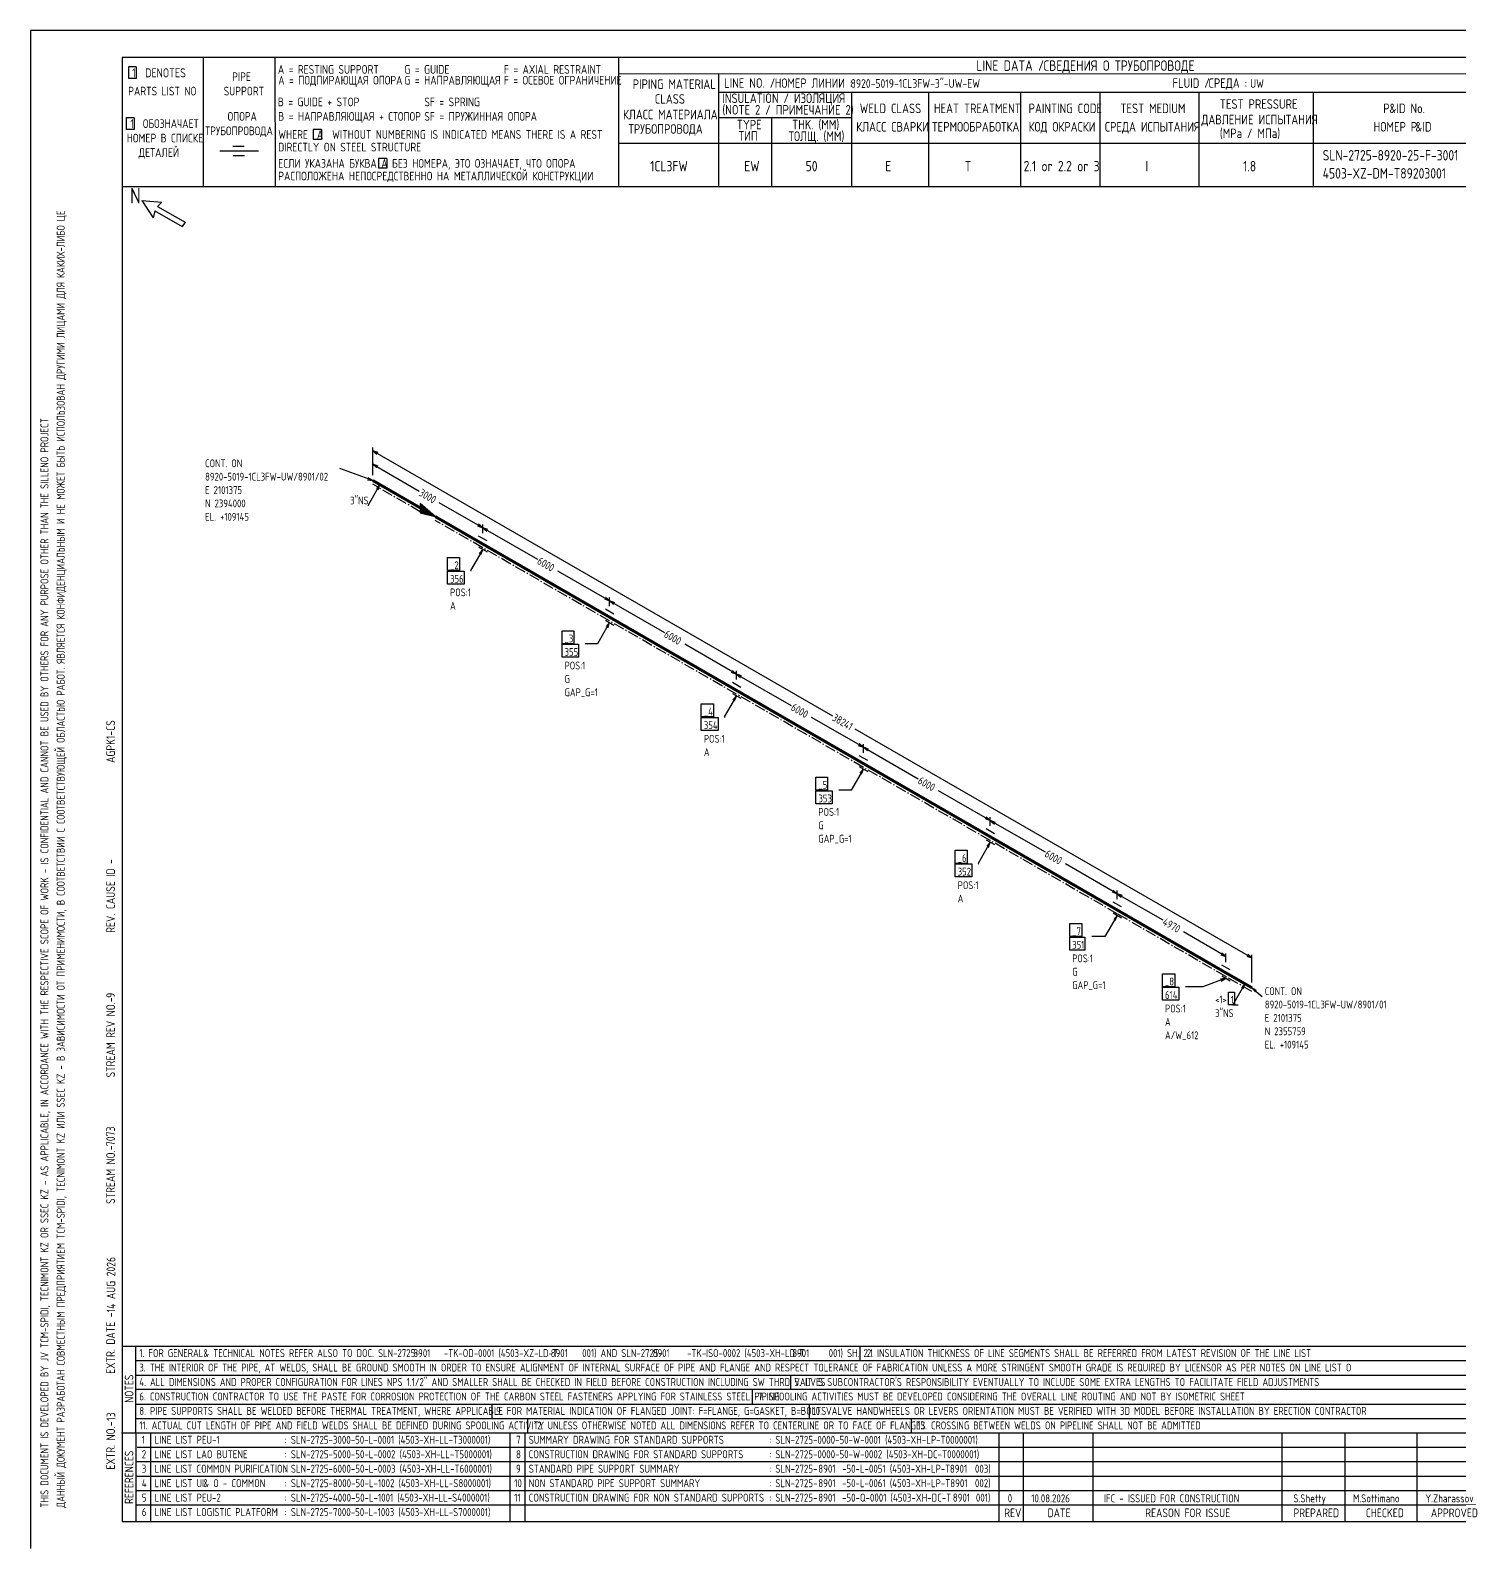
# Model space of a CAD drawing. Extents: x -1005 to 594, y -998 to 420.
# Drawn here: x 0 to 395.3, y 0 to 420 of the extents above; entities that cross this region are included whole.
import ezdxf

# ---------------------------------------------------------------- set-up
doc = ezdxf.new("R2010")
doc.units = 0
doc.linetypes.add('GT111', pattern=[4.5, 3, -0.6, 0.3, -0.6])
doc.styles.add('TTFN17', font='GOST type A')

msp = doc.modelspace()

# ---------------------------------------------------------------- linework, layer by layer
at = {"layer": 'GT_1', "flags": 128}
for points in [[(0, 420), (0, 0)], [(594, 420), (0, 420)], [(589.1, 412.5), (25.4, 412.5)], [(25.4, 412.5), (25.4, 7.5)], [(47.8, 412.5), (47.8, 376.7)], [(67.6, 412.5), (67.7, 376.7)], [(162.7, 412.5), (162.7, 376.7)], [(29.3, 409.9), (27.1, 409.9)], [(27.1, 409.9), (27.1, 406.7)], [(29.3, 409.9), (29.3, 406.7)], [(589.1, 408), (162.7, 407.9)], [(190.3, 407.8), (190.3, 376.7)], [(29.3, 406.7), (27.1, 406.7)], [(190.3, 402.9), (402.7, 402.9)], [(227.1, 402.9), (227.1, 376.7)], [(248.4, 402.9), (248.4, 376.8)], [(273.9, 402.9), (273.9, 376.7)], [(295.8, 402.9), (295.8, 376.7)], [(323.2, 402.9), (323.2, 376.7)], [(354.8, 402.9), (354.8, 376.8)], [(28.7, 395.8), (26.5, 395.8)], [(26.5, 395.8), (26.5, 392.6)], [(28.7, 395.8), (28.7, 392.6)], [(227.1, 395.8), (190.3, 395.8)], [(205, 395.8), (205, 376.7)], [(28.7, 392.6), (26.5, 392.6)], [(80.5, 392.6), (78.2, 392.6)], [(78.2, 392.6), (78.2, 389.8)], [(80.5, 392.6), (80.5, 389.8)], [(63.1, 386.6), (52.4, 386.6)], [(59.1, 387.9), (56, 387.9)], [(80.5, 389.8), (78.2, 389.8)], [(230.2, 388.7), (162.7, 388.7)], [(402.7, 388.7), (226.9, 388.7)], [(59.2, 385.3), (56.1, 385.3)], [(98.6, 384.6), (96.3, 384.6)], [(96.3, 384.6), (96.3, 381.9)], [(98.6, 384.6), (98.6, 381.9)], [(98.6, 381.9), (96.3, 381.9)], [(402.7, 376.7), (25.4, 376.7)], [(30.8, 372.9), (34, 368.1)], [(30.8, 372.9), (36.4, 372.5)], [(34.4, 370.1), (34, 368.1)], [(34.4, 370.1), (42, 365.7)], [(36.4, 372.5), (35.2, 371.3)], [(35.2, 371.3), (42.8, 366.9)], [(42.8, 366.9), (42, 365.7)], [(94.725, 296.975), (94.725, 304.625)], [(96.15, 303.2), (94.725, 303.725), (95.85, 302.75)], [(94.725, 303.725), (221.85, 230.375)], [(94.725, 295.475), (85.575, 298.775)], [(94.725, 296.975), (94.725, 300.875)], [(96.15, 299.45), (94.725, 299.975), (95.85, 299)], [(94.725, 299.975), (107.55, 292.55)], [(93.225, 295.7), (94.725, 295.475), (93.45, 296.225)], [(96.675, 294.35), (93.3, 288.5)], [(96.15, 292.925), (96.675, 294.35), (95.7, 293.225)], [(107.85, 287.9), (107.85, 286.55), (111.975, 285.5), (107.85, 289.1), (107.85, 286.7), (111.6, 285.725), (107.85, 289.025), (107.85, 286.925), (111.15, 285.95), (107.85, 288.8), (107.85, 287.075), (110.775, 286.25), (107.85, 288.65), (107.85, 287.225), (110.4, 286.4), (107.85, 288.5), (107.85, 287.375), (109.95, 286.7), (107.85, 288.35), (107.85, 287.6), (109.65, 286.85), (107.85, 288.125), (107.85, 287.75), (109.2, 287.15), (107.85, 287.975), (107.85, 287.9), (111.975, 285.5)], [(125.1, 282.425), (113.1, 289.325)], [(123.675, 282.95), (125.1, 282.425), (123.975, 283.4)], [(125.1, 280.925), (125.1, 283.325)], [(125.1, 280.925), (125.1, 283.325)], [(126.525, 281.9), (125.1, 282.425), (126.225, 281.45)], [(125.1, 282.425), (140.25, 273.725)], [(126.3, 278.75), (123.975, 280.1)], [(115.35, 274.175), (118.725, 274.175), (118.725, 270.575), (115.35, 270.575), (115.35, 274.175)], [(125.1, 276.425), (121.725, 270.575), (121.95, 270.575)], [(123.975, 277.1), (126.3, 275.75)], [(124.575, 275), (125.1, 276.425), (124.125, 275.3)], [(115.35, 270.425), (120, 270.425), (120, 266.825), (115.35, 266.825), (115.35, 270.425)], [(160.2, 262.175), (145.875, 270.425)], [(158.775, 262.7), (160.2, 262.175), (159.075, 263.15)], [(160.2, 260.675), (160.2, 263.075)], [(160.2, 260.675), (160.2, 263.075)], [(161.625, 261.65), (160.2, 262.175), (161.325, 261.2)], [(160.2, 262.175), (175.35, 253.475)], [(161.4, 258.5), (159.075, 259.85)], [(159.075, 256.85), (161.4, 255.5)], [(147.075, 253.925), (150.3, 253.925), (150.3, 250.325), (147.075, 250.325), (147.075, 253.925)], [(160.2, 256.175), (156.825, 250.325), (153.45, 250.325)], [(159.675, 254.75), (160.2, 256.175), (159.225, 255.05)], [(147.075, 250.175), (151.575, 250.175), (151.575, 246.575), (147.075, 246.575), (147.075, 250.175)], [(195.3, 241.925), (180.975, 250.175)], [(193.875, 242.45), (195.3, 241.925), (194.175, 242.9)], [(196.5, 238.25), (194.175, 239.6)], [(195.3, 240.425), (195.3, 242.825)], [(195.3, 240.425), (195.3, 242.825)], [(196.725, 241.4), (195.3, 241.925), (196.425, 240.95)], [(195.3, 241.925), (210.45, 233.225)], [(195.3, 235.925), (191.925, 230.075), (192.15, 230.075)], [(194.175, 236.6), (196.5, 235.25)], [(194.775, 234.5), (195.3, 235.925), (194.325, 234.8)], [(185.55, 233.675), (188.925, 233.675), (188.925, 230.075), (185.55, 230.075), (185.55, 233.675)], [(185.55, 229.925), (190.2, 229.925), (190.2, 226.325), (185.55, 226.325), (185.55, 229.925)], [(230.4, 221.675), (216.075, 229.925)], [(337.875, 163.4), (228.15, 226.7)], [(228.975, 222.2), (230.4, 221.675), (229.275, 222.65)], [(231.6, 218), (229.275, 219.35)], [(230.4, 220.175), (230.4, 222.575)], [(230.4, 220.175), (230.4, 222.575)], [(231.825, 221.15), (230.4, 221.675), (231.525, 220.7)], [(230.4, 221.675), (245.55, 212.975)], [(230.4, 215.675), (227.025, 209.825), (223.65, 209.825)], [(229.275, 216.35), (231.6, 215)], [(229.875, 214.25), (230.4, 215.675), (229.425, 214.55)], [(217.275, 213.425), (220.5, 213.425), (220.5, 209.825), (217.275, 209.825), (217.275, 213.425)], [(217.275, 209.675), (221.775, 209.675), (221.775, 206.075), (217.275, 206.075), (217.275, 209.675)], [(265.5, 201.425), (251.175, 209.675)], [(264.075, 201.95), (265.5, 201.425), (264.375, 202.4)], [(265.5, 199.925), (265.5, 202.325)], [(265.5, 199.925), (265.5, 202.325)], [(266.7, 197.75), (264.375, 199.1)], [(266.925, 200.9), (265.5, 201.425), (266.625, 200.45)], [(265.5, 201.425), (280.65, 192.725)], [(265.5, 195.425), (262.125, 189.575), (262.35, 189.575)], [(264.375, 196.1), (266.7, 194.75)], [(264.975, 194), (265.5, 195.425), (264.525, 194.3)], [(255.75, 193.175), (259.125, 193.175), (259.125, 189.575), (255.75, 189.575), (255.75, 193.175)], [(255.75, 189.425), (260.4, 189.425), (260.4, 185.825), (255.75, 185.825), (255.75, 189.425)], [(300.6, 181.175), (286.275, 189.425)], [(299.175, 181.7), (300.6, 181.175), (299.475, 182.15)], [(300.6, 179.675), (300.6, 182.075)], [(300.6, 179.675), (300.6, 182.075)], [(302.025, 180.65), (300.6, 181.175), (301.725, 180.2)], [(300.6, 181.175), (313.2, 173.9)], [(301.8, 177.5), (299.475, 178.85)], [(287.475, 172.925), (290.85, 172.925), (290.85, 169.325), (287.475, 169.325), (287.475, 172.925)], [(300.6, 175.175), (297.225, 169.325), (293.55, 169.325)], [(299.475, 175.85), (301.8, 174.5)], [(300.075, 173.75), (300.6, 175.175), (299.625, 174.05)], [(287.475, 169.175), (291.675, 169.175), (291.675, 165.575), (287.475, 165.575), (287.475, 169.175)], [(330.675, 163.775), (318.9, 170.6)], [(329.25, 164.3), (330.675, 163.775), (329.55, 164.75)], [(330.675, 162.275), (330.675, 164.675)], [(336.45, 163.925), (337.875, 163.4), (336.75, 164.375)], [(337.875, 156.65), (337.875, 164.3)], [(331.875, 160.1), (329.55, 161.45)], [(313.125, 159.05), (316.5, 159.05), (316.5, 155.45), (313.125, 155.45), (313.125, 159.05)], [(330.675, 157.775), (324.3, 155.45), (319.5, 155.45)], [(329.4, 157.025), (330.675, 157.775), (329.175, 157.55)], [(329.55, 158.45), (331.875, 157.1)], [(335.925, 156.275), (332.55, 150.425), (334.05, 150.425)], [(335.4, 154.85), (335.925, 156.275), (334.95, 155.15)], [(313.125, 155.3), (317.625, 155.3), (317.625, 151.7), (313.125, 151.7), (313.125, 155.3)], [(331.35, 153.95), (333.075, 153.95), (333.075, 150.425), (331.35, 150.425), (331.35, 153.95)], [(339.15, 154.4), (337.875, 155.15), (338.85, 154.025)], [(337.875, 155.15), (340.725, 152.75)], [(25.3, 56), (402.7, 56)], [(29.1, 56), (29.2, 7.5)], [(229.4, 56), (229.4, 52)], [(29.1, 52), (402.7, 52)], [(29.1, 48), (402.7, 48)], [(210.2, 48), (210.2, 44)], [(402.7, 44), (29.1, 44)], [(199.6, 44), (199.6, 40)], [(29.2, 40), (402.7, 40)], [(127.6, 40), (127.6, 36)], [(215.4, 40), (215.4, 36)], [(29.1, 36), (402.7, 36)], [(137.5, 36), (137.5, 32)], [(243.6, 36), (243.6, 32)], [(25.2, 32), (402.7, 32)], [(33.2, 32), (33.2, 7.6)], [(132.6, 32), (132.6, 7.6)], [(136.8, 32), (136.8, 7.6)], [(267.9, 32), (267.9, 7.5)], [(274.6, 32), (274.6, 7.5)], [(293.9, 32), (293.9, 7.5)], [(346.1, 32), (346.1, 7.5)], [(363.6, 32), (363.6, 7.5)], [(383.5, 32), (383.5, 7.5)], [(402.7, 28), (29.5, 28)], [(402.7, 24), (29.1, 24)], [(402.7, 20), (29.1, 20)], [(402.7, 16), (29.1, 16)], [(402.7, 12), (29.2, 12)], [(25.4, 7.5), (589.1, 7.5)], [(0, 0), (0, 0)]]:
    msp.add_lwpolyline(points, dxfattribs=at)
at = {"layer": 'GT_1', "const_width": 0.8, "flags": 128}
for points in [[(94.725, 295.475), (107.85, 287.9)], [(111.975, 285.5), (125.1, 277.925)], [(125.1, 277.925), (160.2, 257.675)], [(160.2, 257.675), (195.3, 237.425)], [(195.3, 237.425), (230.4, 217.175)], [(230.4, 217.175), (265.5, 196.925)], [(265.5, 196.925), (300.6, 176.675)], [(300.6, 176.675), (330.675, 159.275)], [(330.675, 159.275), (337.875, 155.15)]]:
    msp.add_lwpolyline(points, dxfattribs=at)
at = {"layer": 'GT_1', "linetype": 'GT111', "flags": 128}
for points in [[(107.85, 286.85), (94.725, 294.425)], [(125.1, 276.875), (111.975, 284.45)], [(160.2, 256.625), (125.1, 276.875)], [(195.3, 236.375), (160.2, 256.625)], [(230.4, 216.125), (195.3, 236.375)], [(265.5, 195.875), (230.4, 216.125)], [(300.6, 175.625), (265.5, 195.875)], [(330.675, 158.225), (300.6, 175.625)], [(337.875, 154.1), (330.675, 158.225)]]:
    msp.add_lwpolyline(points, dxfattribs=at)

# ---------------------------------------------------------------- texts
at = {"layer": 'GT_1', "style": 'TTFN17'}
for s, height, p in [('LINE DATA /', 2.8875, (261.633, 408.8)), ('СВЕДЕНИЯ О ТРУБОПРОВОДЕ', 2.8875, (280.233, 408.8)), (' 1  DENOTES', 2.5025, (26.875, 407)), (' PIPE', 2.4062, (54.561, 406)), ('A = RESTING SUPPORT', 2.40625, (68.461, 408)), ('A = ПОДПИРАЮЩАЯ ОПОРА', 2.40625, (68.561, 405)), ('G = GUIDE', 2.4062, (103.461, 408)), ('G = НАПРАВЛЯЮЩАЯ', 2.40625, (103.461, 405)), ('F = AXIAL RESTRAINT', 2.40625, (130.961, 408)), ('F = ОСЕВОЕ ОГРАНИЧЕНИЕ', 2.40625, (130.961, 405)), ('PARTS LIST NO', 2.40625, (27.061, 402)), ('SUPPORT', 2.4062, (53.461, 402)), ('PIPING MATERIAL', 2.64687, (166.597, 403.8)), ('LINE NO. /', 2.6469, (191.897, 404.1)), ('НОМЕР ЛИНИИ :', 2.59875, (205.89, 404.1)), ('8920-5019-1CL3FW-3"-UW-EW', 2.40625, (226.861, 404.1)), ('FLUID /', 2.6469, (315.897, 404.1)), ('СРЕДА :', 2.6469, (325.897, 404.1)), ('UW', 2.4062, (337.361, 404.1)), ('B = GUIDE + STOP', 2.40625, (68.461, 399)), ('SF = SPRING', 2.40625, (108.961, 399)), ('CLASS', 2.6469, (172.697, 399.7)), ('(NOTE 2 / ПРИМЕЧАНИЕ 2)', 2.64687, (191.397, 396.7)), ('INSULATION / ИЗОЛЯЦИЯ', 2.64687, (191.397, 399.9)), ('WELD CLASS', 2.6469, (229.397, 397.1)), ('HEAT TREATMENT', 2.64687, (249.897, 397.1)), ('PAINTING CODE', 2.64687, (276.097, 397.1)), ('TEST MEDIUM', 2.64687, (301.497, 397.1)), ('TEST PRESSURE', 2.64687, (328.997, 398.3)), ('P', 2.647, (374.197, 397.1)), ('&ID No.', 2.6469, (375.908, 397.1)), (' 1  ОБОЗНАЧАЕТ', 2.40625, (26.461, 393)), ('ОПОРА', 2.4062, (54.561, 395)), ('B = НАПРАВЛЯЮЩАЯ + СТОПОР', 2.40625, (68.561, 395)), ('SF = ПРУЖИННАЯ ОПОРА', 2.40625, (108.961, 395)), ('КЛАСС МАТЕРИАЛА', 2.64687, (163.897, 395.4)), ('TYPE', 2.6469, (195.397, 392.6)), ('THK. (MM)', 2.6469, (210.697, 392.6)), ('ДАВЛЕНИЕ ИСПЫТАНИЯ', 2.64687, (323.897, 394)), ('НОМЕР В СПИСКЕ', 2.40625, (26.661, 389)), ('ТРУБОПРОВОДА', 2.40625, (48.361, 391)), ('WHERE  A  WITHOUT NUMBERING IS INDICATED MEANS THERE IS A REST', 2.40625, (68.561, 390)), ('ТРУБОПРОВОДА', 2.64687, (165.397, 391.4)), ('ТИП', 2.6469, (195.897, 389.5)), ('ТОЛЩ. (ММ)', 2.6469, (209.697, 389.4)), ('КЛАСС СВАРКИ', 2.64687, (228.397, 392)), ('ТЕРМООБРАБОТКА', 2.64687, (249.397, 392)), ('КОД ОКРАСКИ', 2.64687, (276.097, 392)), ('СРЕДА ИСПЫТАНИЯ', 2.64687, (297.197, 392)), ('(MPa / МПа)', 2.64687, (328.997, 390.2)), ('НОМЕР P', 2.6469, (371.497, 392)), ('&ID', 2.6469, (383.097, 392)), ('ДЕТАЛЕЙ', 2.4062, (29.961, 385)), ('DIRECTLY ON STEEL STRUCTURE', 2.40625, (68.561, 386.5)), ('SLN-2725-8920-25-F-3001', 2.8875, (357.433, 384)), ('ЕСЛИ УКАЗАНА БУКВА A БЕЗ НОМЕРА, ЭТО ОЗНАЧАЕТ, ЧТО ОПОРА', 2.40625, (68.561, 382)), ('1CL3FW', 2.8875, (171.433, 381)), ('EW', 2.8875, (197.433, 381)), ('50', 2.8875, (214.433, 381)), ('E', 2.888, (236.433, 381)), ('T', 2.888, (258.433, 381)), ('2.1 or 2.2 or 3', 2.8875, (274.733, 381)), ('I', 2.888, (308.433, 381)), ('1.8', 2.8875, (335.433, 381)), ('РАСПОЛОЖЕНА НЕПОСРЕДСТВЕННО НА МЕТАЛЛИЧЕСКОЙ КОНСТРУКЦИИ', 2.40625, (68.561, 378.5)), ('4503-XZ-DM-T89203001', 2.8875, (357.433, 379)), ('N', 4.331, (27.55, 372.1)), ('CONT. ON', 2.1656, (48.335, 299.15)), ('8920-5019-1CL3FW-UW/8901/02', 2.16562, (48.335, 295.453)), ('E 2101375', 2.1656, (48.335, 291.755)), ('N 2394000', 2.1656, (48.335, 288.058)), ('3"NS', 2.1656, (88.427, 288.875)), ('EL. +109145', 2.16562, (48.335, 284.36)), ('_2', 2.1656, (116.083, 270.95)), ('356', 2.1656, (116.083, 267.2)), ('POS:1', 2.1656, (116.083, 263.45)), ('A', 2.166, (116.083, 259.753)), ('_3', 2.1656, (147.75, 250.7)), ('355', 2.1656, (147.75, 246.95)), ('POS:1', 2.1656, (147.75, 243.2)), ('G', 2.166, (147.75, 239.503)), ('GAP_G=1', 2.1656, (147.75, 235.805)), ('_4', 2.1656, (186.283, 230.45)), ('354', 2.1656, (186.283, 226.7)), ('POS:1', 2.1656, (186.283, 222.95)), ('A', 2.166, (186.283, 219.253)), ('_5', 2.1656, (217.95, 210.2)), ('353', 2.1656, (217.95, 206.45)), ('POS:1', 2.1656, (217.95, 202.7)), ('G', 2.166, (217.95, 199.003)), ('GAP_G=1', 2.1656, (217.95, 195.305)), ('_6', 2.1656, (256.483, 189.95)), ('352', 2.1656, (256.483, 186.2)), ('A', 2.166, (256.483, 178.753)), ('POS:1', 2.1656, (256.483, 182.45)), ('_7', 2.1656, (288.15, 169.7)), ('351', 2.1656, (288.15, 165.95)), ('POS:1', 2.1656, (288.15, 162.2)), ('G', 2.166, (288.15, 158.503)), ('GAP_G=1', 2.1656, (288.15, 154.805)), ('_8', 2.1656, (313.823, 155.825)), ('614', 2.1656, (313.823, 152.075)), ('<1>', 2.1656, (327.677, 150.8)), ('1', 2.166, (332.035, 150.8)), ('CONT. ON', 2.1656, (341.425, 153.125)), ('8920-5019-1CL3FW-UW/8901/01', 2.16562, (341.425, 149.428)), ('POS:1', 2.1656, (313.823, 148.325)), ('3"NS', 2.1656, (327.677, 147.05)), ('E 2101375', 2.1656, (341.425, 145.73)), ('A', 2.166, (313.823, 144.628)), ('A/W_612', 2.1656, (313.823, 140.93)), ('N 2355759', 2.1656, (341.425, 142.033)), ('EL. +109145', 2.16562, (341.425, 138.335)), ('1. FOR GENERAL', 2.18487, (30.128, 53)), ('& TECHNICAL NOTES REFER ALSO TO DOC. SLN-2725-      -TK-OD-0001 (4503-XZ-LD-T      001) AND SLN-2725-      -TK-ISO-0002 (4503-XH-LD-T      001) SH. 2.1', 2.18487, (47.868, 53)), ('8901', 2.1849, (105.928, 53)), ('8901', 2.1849, (143.928, 53)), ('8901', 2.1849, (172.128, 53)), ('8901', 2.1849, (210.728, 53)), ('2. INSULATION THICKNESS OF LINE SEGMENTS SHALL BE REFERRED FROM LATEST REVISION OF THE LINE LIST', 2.18487, (231.328, 53)), ('3. THE INTERIOR OF THE PIPE, AT WELDS, SHALL BE GROUND SMOOTH IN ORDER TO ENSURE ALIGNMENT OF INTERNAL SURFACE OF PIPE AND FLANGE AND RESPECT TOLERANCE OF FABRICATION UNLESS A MORE STRINGENT SMOOTH GRADE IS REQUIRED BY LICENSOR AS PER NOTES ON LINE LIST O', 2.18487, (30.128, 49)), ('4. ALL DIMENSIONS AND PROPER CONFIGURATION FOR LINES NPS 1.1/2" AND SMALLER SHALL BE CHECKED IN FIELD BEFORE CONSTRUCTION INCLUDING SW THRD VALVES', 2.18487, (30.128, 45)), ("5. IT IS SUBCONTRACTOR'S RESPONSIBILITY EVENTUALLY TO INCLUDE SOME EXTRA LENGTHS TO FACILITATE FIELD ADJUSTMENTS", 2.18487, (211.328, 45)), ('6. CONSTRUCTION CONTRACTOR TO USE THE PASTE FOR CORROSION PROTECTION OF THE CARBON STEEL FASTENERS APPLYING FOR STAINLESS STEEL PIPING', 2.18487, (30.128, 41)), ('7. SPOOLING ACTIVITIES MUST BE DEVELOPED CONSIDERING THE OVERALL LINE ROUTING AND NOT BY ISOMETRIC SHEET', 2.18487, (201.328, 41)), ('8. PIPE SUPPORTS SHALL BE WELDED BEFORE THERMAL TREATMENT, WHERE APPLICABLE', 2.18487, (30.128, 37)), ('9. FOR MATERIAL INDICATION OF FLANGED JOINT: F=FLANGE, G=GASKET, B=BOLTS', 2.18487, (128.828, 37)), ('10. VALVE HANDWHEELS OR LEVERS ORIENTATION MUST BE VERIFIED WITH 3D MODEL BEFORE INSTALLATION BY ERECTION CONTRACTOR', 2.18487, (216.328, 37)), ('11. ACTUAL CUT LENGTH OF PIPE AND FIELD WELDS SHALL BE DEFINED DURING SPOOLING ACTIVITY', 2.18487, (30.128, 33)), ('12. UNLESS OTHERWISE NOTED ALL DIMENSIONS REFER TO CENTERLINE OR TO FACE OF FLANGES', 2.18487, (139.328, 33)), ('13. CROSSING BETWEEN WELDS ON PIPELINE SHALL NOT BE ADMITTED', 2.18487, (245.328, 33)), ('1', 2.214, (30.832, 29)), ('LINE LIST PEU-1', 2.21375, (34.332, 29)), (': SLN-2725-3000-50-L-0001 (4503-XH-LL-T3000001)', 2.21375, (70.332, 29)), ('7', 2.214, (134.332, 29)), ('SUMMARY DRAWING FOR STANDARD SUPPORTS', 2.21375, (137.832, 29)), (': SLN-2725-0000-50-W-0001 (4503-XH-LP-T0000001)', 2.21375, (204.332, 29)), ('2', 2.214, (30.832, 25)), ('LINE LIST LAO BUTENE', 2.21375, (34.332, 25)), (': SLN-2725-5000-50-L-0002 (4503-XH-LL-T5000001)', 2.21375, (70.332, 25)), ('8', 2.214, (134.332, 25)), ('CONSTRUCTION DRAWING FOR STANDARD SUPPORTS', 2.21375, (137.832, 25)), (': SLN-2725-0000-50-W-0002 (4503-XH-DC-T0000001)', 2.21375, (204.332, 25)), ('3', 2.214, (30.832, 21)), ('LINE LIST COMMON PURIFICATION', 2.21375, (34.332, 21)), (': SLN-2725-6000-50-L-0003 (4503-XH-LL-T6000001)', 2.21375, (70.332, 21)), ('9', 2.214, (134.332, 21)), ('STANDARD PIPE SUPPORT SUMMARY', 2.21375, (137.832, 21)), (': SLN-2725-      -50-L-0051 (4503-XH-LP-T      003)', 2.21375, (204.332, 21)), ('8901', 2.2138, (217.932, 21)), ('8901', 2.2138, (254.332, 21)), ('4', 2.214, (30.832, 17)), ('LINE LIST UI', 2.21375, (34.332, 17)), ('& O - COMMON', 2.21375, (47.849, 17)), (': SLN-2725-8000-50-L-1002 (4503-XH-LL-S8000001)', 2.21375, (70.332, 17)), ('10', 2.2138, (133.832, 17)), ('NON STANDARD PIPE SUPPORT SUMMARY', 2.21375, (137.832, 17)), (': SLN-2725-      -50-L-0061 (4503-XH-LP-T      002)', 2.21375, (204.332, 17)), ('8901', 2.2138, (217.932, 17)), ('8901', 2.2138, (254.432, 17)), ('5', 2.214, (30.832, 13)), ('LINE LIST PEU-2', 2.21375, (34.332, 13)), (': SLN-2725-4000-50-L-1001 (4503-XH-LL-S4000001)', 2.21375, (70.332, 13)), ('11', 2.2138, (133.832, 13)), ('CONSTRUCTION DRAWING FOR NON STANDARD SUPPORTS', 2.21375, (137.832, 13)), (': SLN-2725-      -50-Q-0001 (4503-XH-DC-T      001)', 2.21375, (204.332, 13)), ('8901', 2.2138, (217.932, 13)), ('8901', 2.2138, (255.132, 13)), ('0', 2.214, (270.332, 12.8)), ('10.08.2026', 2.2138, (276.832, 12.8)), ('IFC - ISSUED FOR CONSTRUCTION', 2.21375, (296.932, 12.8)), ('S.Shetty', 2.2138, (349.332, 12.8)), ('M.Sottimano', 2.21375, (365.832, 12.8)), ('Y.Zharassov', 2.21375, (385.832, 12.8)), ('6', 2.214, (30.832, 9)), ('LINE LIST LOGISTIC PLATFORM', 2.21375, (34.332, 9)), (': SLN-2725-7000-50-L-1003 (4503-XH-LL-S7000001)', 2.21375, (70.332, 9)), ('REV', 2.4062, (269.361, 8.7)), ('DATE', 2.4062, (281.361, 8.7)), ('REASON FOR ISSUE', 2.40625, (308.361, 8.7)), ('PREPARED', 2.4062, (349.361, 8.7)), ('CHECKED', 2.4062, (369.361, 8.7)), ('APPROVED', 2.4062, (387.361, 8.7))]:
    msp.add_text(s, height=height, dxfattribs=at).set_placement(p)
for s, height, rotation, p in [('ДАННЫЙ ДОКУМЕНТ РАЗРАБОТАН СОВМЕСТНЫМ ПРЕДПРИЯТИЕМ TCM-SPIDI, TECNIMONT KZ ИЛИ SSEC KZ - В ЗАВИСИМОСТИ ОТ ПРИМЕНИМОСТИ, В СООТВЕТСТВИИ С СООТВЕТСТВУЮЩЕЙ ОБЛАСТЬЮ РАБОТ. ЯВЛЯЕТСЯ КОНФИДЕНЦИАЛЬНЫМ И НЕ МОЖЕТ БЫТЬ ИСПОЛЬЗОВАН ДРУГИМИ ЛИЦАМИ ДЛЯ КАКИХ-ЛИБО ЦЕ', 2.21375, 90, (9.5, 11.332)), ('THIS DOCUMENT IS DEVELOPED BY JV TCM-SPIDI, TECNIMONT KZ OR SSEC KZ - AS APPLICABLE, IN ACCORDANCE WITH THE RESPECTIVE SCOPE OF WORK - IS CONFIDENTIAL AND CANNOT BE USED BY OTHERS FOR ANY PURPOSE OTHER THAN THE SILLENO PROJECT', 2.21375, 90, (5, 11.332)), ('3000', 2.1656, -30, (107.273, 291.425)), ('6000', 2.1656, -30, (139.944, 272.563)), ('6000', 2.1656, -30, (175.044, 252.313)), ('6000', 2.1656, -30, (210.144, 232.063)), ('38241', 2.1656, -30, (221.544, 229.236)), ('AGPK1-CS', 2.4062, 90, (23.4, 217.361)), ('6000', 2.1656, -30, (245.244, 211.813)), ('REV. CAUSE ID -', 2.40625, 90, (23.4, 170.361)), ('6000', 2.1656, -30, (280.344, 191.563)), ('4970', 2.1656, -30, (312.931, 172.738)), ('STREAM REV NO.-', 2.40625, 90, (23.4, 130.361)), ('9', 2.406, 90, (23.4, 152.361)), ('7073', 2.4062, 90, (23.4, 111.361)), ('STREAM NO.-', 2.40625, 90, (23.4, 95.361)), ('14 AUG 2026', 2.40625, 90, (23.5, 65.361)), ('EXTR. DATE -', 2.40625, 90, (23.4, 48.361)), ('NOTES', 2.4062, 90, (28.5, 40.361)), ('EXTR. NO.-', 2.4062, 90, (23.4, 21.861)), ('13', 2.4062, 90, (23.5, 35.361)), ('REFERENCES', 2.4062, 90, (28.5, 12.361))]:
    msp.add_text(s, height=height, rotation=rotation, dxfattribs=at).set_placement(p)

doc.saveas('drawing.dxf')
